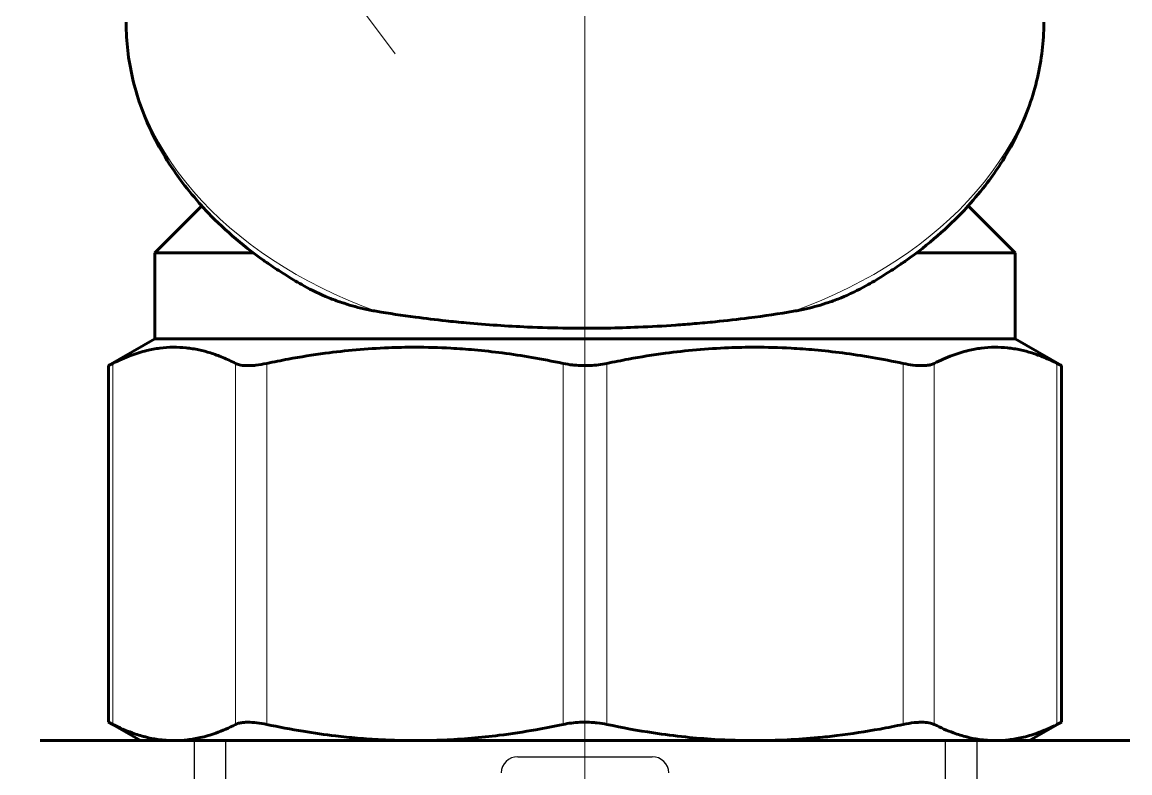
# Model space of a CAD drawing. Header units: millimetres. Extents: x -718 to 68664, y -49984 to -979.
# Drawn here: x 21124.1 to 21510.4, y -37071 to -36809.4 of the extents above; entities that cross this region are included whole.
import ezdxf

# ---------------------------------------------------------------- set-up
doc = ezdxf.new("R2010")
doc.units = ezdxf.units.MM
doc.layers.add('Text', color=7, linetype='Continuous', lineweight=15)
doc.layers.add('ГВС (Т3)_20', color=10, linetype='Continuous', lineweight=25)

msp = doc.modelspace()

# ---------------------------------------------------------------- linework, layer by layer
at = {"layer": 'Text'}
msp.add_line((21320.38, -35223.3), (21320.38, -38810.52), dxfattribs=at)
msp.add_lwpolyline([(21254.23, -36820.43), (20768.11, -36171.62)], dxfattribs=at)
at = {"layer": 'ГВС (Т3)_20', "lineweight": 60}
for p, q in [((21186.76, -36873.42), (21170.38, -36889.8)), ((21454.01, -36873.42), (21470.38, -36889.8)), ((21170.38, -36889.8), (21204.77, -36889.8)), ((21170.38, -36889.8), (21170.38, -36919.8)), ((21436, -36889.8), (21470.38, -36889.8)), ((21470.38, -36889.8), (21470.38, -36919.8)), ((21170.38, -36919.8), (21154.26, -36929.11)), ((21170.38, -36919.8), (21470.38, -36919.8)), ((21470.38, -36919.8), (21486.51, -36929.11)), ((21155.78, -36928.33), (21154.26, -36929.11)), ((21484.98, -36928.33), (21486.51, -36929.11)), ((21154.26, -36929.11), (21154.26, -37053.38)), ((21486.51, -36929.11), (21486.51, -37053.38)), ((21155.78, -37054.16), (21154.26, -37053.38)), ((21154.26, -37053.38), (21165.38, -37059.8)), ((21486.51, -37053.38), (21475.38, -37059.8)), ((21486.51, -37053.38), (21484.98, -37054.16)), ((21144.85, -37059.8), (21130.38, -37059.8)), ((21247.67, -37059.8), (21144.85, -37059.8)), ((21177.18, -37059.8), (21165.38, -37059.8)), ((21379.7, -37059.8), (21177.18, -37059.8)), ((21393.09, -37059.8), (21247.67, -37059.8)), ((21463.59, -37059.8), (21379.7, -37059.8)), ((21495.92, -37059.8), (21393.09, -37059.8)), ((21475.38, -37059.8), (21463.59, -37059.8)), ((21510.38, -37059.8), (21495.92, -37059.8))]:
    msp.add_line(p, q, dxfattribs=at)
at = {"layer": 'ГВС (Т3)_20', "lineweight": 18}
for p, q in [((21155.78, -36928.33), (21155.78, -37054.16)), ((21198.58, -36928.33), (21198.58, -37054.16)), ((21209.41, -36928.33), (21209.41, -37054.16)), ((21312.73, -36928.33), (21312.73, -37054.16)), ((21328.04, -36928.33), (21328.04, -37054.16)), ((21431.36, -36928.33), (21431.36, -37054.16)), ((21442.19, -36928.33), (21442.19, -37054.16)), ((21484.98, -36928.33), (21484.98, -37054.16))]:
    msp.add_line(p, q, dxfattribs=at)
at = {"layer": 'ГВС (Т3)_20', "ltscale": 0.5}
for p, q in [((21184.1, -37059.8), (21184.1, -37103.13)), ((21457.01, -37059.8), (21457.01, -37103.13)), ((21296.95, -37065.41), (21343.82, -37065.41))]:
    msp.add_line(p, q, dxfattribs=at)
at = {"layer": 'ГВС (Т3)_20'}
for p, q in [((21195.1, -37059.8), (21195.1, -37088.38)), ((21446.01, -37059.8), (21446.01, -37088.38))]:
    msp.add_line(p, q, dxfattribs=at)
at = {"layer": 'ГВС (Т3)_20', "ltscale": 0.5}
for centre, start, end in [((21296.95, -37071.22), 90, 178.0724), ((21343.82, -37071.22), 1.9276, 90)]:
    msp.add_arc(centre, 5.81, start, end, dxfattribs=at)
at = {"layer": 'ГВС (Т3)_20', "lineweight": 18}
for major_axis, start_param, end_param in [((-160, 0), 0, 1.098562), ((160, 0), 5.184623, 6.283185)]:
    msp.add_ellipse((21320.38, -36809.39), major_axis=major_axis, ratio=0.707107, start_param=start_param, end_param=end_param, dxfattribs=at)
at = {"layer": 'ГВС (Т3)_20', "lineweight": 60}
for points, knots in [([(21222.39, -36901.28), (21221.41, -36900.73), (21220.44, -36900.17), (21217.49, -36898.44), (21215.54, -36897.24), (21212.72, -36895.41), (21211.81, -36894.81), (21210.49, -36893.91), (21210.06, -36893.62), (21209.21, -36893.03), (21208.79, -36892.73), (21204.52, -36889.71), (21200.86, -36886.83), (21194.06, -36880.92), (21190.91, -36877.89), (21187.57, -36874.31), (21187.14, -36873.88), (21184.51, -36870.76), (21182.16, -36868.13), (21178.44, -36863.21), (21176.9, -36860.99), (21173.43, -36855.61), (21171.61, -36852.41), (21168.41, -36846.01), (21167.03, -36842.81), (21164.67, -36836.41), (21163.69, -36833.22), (21162.12, -36826.84), (21161.53, -36823.66), (21160.69, -36817.32), (21160.46, -36814.15), (21160.39, -36810.46), (21160.38, -36809.93), (21160.38, -36809.39)], [2.139714, 2.139714, 2.139714, 2.139714, 2.393847, 2.393847, 2.918507, 2.918507, 3.170158, 3.170158, 3.290861, 3.290861, 3.411564, 3.411564, 4.515622, 4.515622, 5.582119, 5.582119, 5.730832, 5.730832, 6.608737, 6.608737, 7.30266, 7.30266, 8.265226, 8.265226, 9.195466, 9.195466, 10.098054, 10.098054, 10.982006, 10.982006, 11.853999, 11.853999, 12, 12, 12, 12]), ([(21418.38, -36901.28), (21419.36, -36900.73), (21420.33, -36900.17), (21423.28, -36898.44), (21425.23, -36897.24), (21428.05, -36895.41), (21428.95, -36894.81), (21430.28, -36893.91), (21430.71, -36893.62), (21431.56, -36893.03), (21431.98, -36892.73), (21436.25, -36889.71), (21439.91, -36886.83), (21446.71, -36880.92), (21449.85, -36877.89), (21453.2, -36874.31), (21453.63, -36873.88), (21456.26, -36870.76), (21458.61, -36868.13), (21462.32, -36863.21), (21463.87, -36860.99), (21467.33, -36855.61), (21469.16, -36852.41), (21472.35, -36846.01), (21473.74, -36842.81), (21476.09, -36836.41), (21477.07, -36833.22), (21478.64, -36826.84), (21479.24, -36823.66), (21480.07, -36817.32), (21480.31, -36814.15), (21480.38, -36810.46), (21480.38, -36809.93), (21480.38, -36809.39)], [2.139714, 2.139714, 2.139714, 2.139714, 2.393847, 2.393847, 2.918507, 2.918507, 3.170158, 3.170158, 3.290861, 3.290861, 3.411564, 3.411564, 4.515622, 4.515622, 5.582119, 5.582119, 5.730832, 5.730832, 6.608737, 6.608737, 7.30266, 7.30266, 8.265226, 8.265226, 9.195466, 9.195466, 10.098055, 10.098055, 10.982007, 10.982007, 11.853999, 11.853999, 12, 12, 12, 12]), ([(21222.39, -36901.28), (21225.15, -36902.83), (21229.42, -36904.88), (21235.18, -36907.03), (21239.25, -36908.3), (21243.3, -36909.34), (21246.14, -36909.9), (21247.6, -36910.15)], [0, 0, 0, 0, 2.965136, 4.355285, 5.522454, 6.733535, 8, 8, 8, 8]), ([(21418.38, -36901.28), (21415.61, -36902.83), (21411.35, -36904.88), (21405.58, -36907.03), (21401.52, -36908.3), (21397.47, -36909.34), (21394.63, -36909.9), (21393.16, -36910.15)], [0, 0, 0, 0, 2.965136, 4.355285, 5.522454, 6.733535, 8, 8, 8, 8]), ([(21247.6, -36910.15), (21252.05, -36910.89), (21260.01, -36912.1), (21270.64, -36913.38), (21280.14, -36914.33), (21289.63, -36915.08), (21301.43, -36915.74), (21314.23, -36916.1), (21327.15, -36916.08), (21339.75, -36915.72), (21349.96, -36915.16), (21358.86, -36914.47), (21367.44, -36913.68), (21379.15, -36912.33), (21388.13, -36910.99), (21393.16, -36910.15)], [0, 0, 0, 0, 1.616045, 2.812657, 3.60047, 4.761552, 5.895903, 7.370884, 8.799593, 9.956205, 11.348921, 12.059763, 12.842018, 14.169241, 16, 16, 16, 16]), ([(21198.58, -36928.33), (21197.09, -36927.57), (21194.17, -36926.21), (21189.9, -36924.65), (21185.65, -36923.52), (21181.33, -36922.82), (21176.79, -36922.6), (21172.2, -36922.91), (21167.26, -36923.83), (21161.79, -36925.52), (21157.87, -36927.26), (21155.78, -36928.33)], [0, 0, 0, 0, 1.274679, 2.473431, 3.600851, 4.844661, 6.08763, 7.393509, 8.681392, 10.222948, 12, 12, 12, 12]), ([(21312.73, -36928.33), (21309.12, -36927.57), (21302.08, -36926.21), (21291.78, -36924.65), (21282.36, -36923.61), (21272.19, -36922.88), (21262.18, -36922.6), (21251.16, -36922.83), (21240.74, -36923.5), (21229.08, -36924.8), (21218.68, -36926.46), (21211.9, -36927.8), (21209.41, -36928.33)], [0, 0, 0, 0, 1.380902, 2.67955, 3.900922, 4.930567, 6.499956, 7.653718, 9.060201, 10.414682, 12.045216, 13, 13, 13, 13]), ([(21431.36, -36928.33), (21427.75, -36927.57), (21420.71, -36926.21), (21410.41, -36924.65), (21400.99, -36923.61), (21390.82, -36922.88), (21380.81, -36922.6), (21369.79, -36922.83), (21359.37, -36923.5), (21347.72, -36924.8), (21337.32, -36926.46), (21330.54, -36927.8), (21328.04, -36928.33)], [0, 0, 0, 0, 1.380902, 2.67955, 3.900922, 4.930567, 6.499956, 7.653718, 9.060201, 10.414682, 12.045216, 13, 13, 13, 13]), ([(21484.98, -36928.33), (21483.49, -36927.57), (21480.57, -36926.21), (21476.3, -36924.65), (21472.05, -36923.52), (21467.74, -36922.82), (21463.19, -36922.6), (21458.6, -36922.91), (21453.67, -36923.83), (21448.19, -36925.52), (21444.27, -36927.26), (21442.19, -36928.33)], [0, 0, 0, 0, 1.274679, 2.473431, 3.600851, 4.844661, 6.08763, 7.393509, 8.681392, 10.222948, 12, 12, 12, 12]), ([(21198.58, -36928.33), (21198.96, -36928.52), (21199.99, -36928.89), (21201.8, -36929.12), (21203.8, -36929.11), (21206.12, -36928.93), (21208.07, -36928.62), (21209.41, -36928.33)], [0, 0, 0, 0, 1.519826, 3.515107, 4.610993, 5.766308, 8, 8, 8, 8]), ([(21312.73, -36928.33), (21313.81, -36928.56), (21315.37, -36928.81), (21317.95, -36929.05), (21319.97, -36929.13), (21322.56, -36929.07), (21325.16, -36928.86), (21327.09, -36928.53), (21328.04, -36928.33)], [0, 0, 0, 0, 2.046521, 2.798995, 4.500073, 5.497114, 7.221625, 9, 9, 9, 9]), ([(21431.36, -36928.33), (21432.54, -36928.58), (21434.93, -36928.99), (21437.61, -36929.15), (21439.53, -36929.05), (21440.98, -36928.82), (21441.8, -36928.53), (21442.19, -36928.33)], [0, 0, 0, 0, 1.977799, 4.119335, 5.247895, 6.419223, 8, 8, 8, 8]), ([(21155.78, -37054.16), (21158.01, -37055.3), (21161.79, -37056.96), (21167.01, -37058.57), (21171.9, -37059.55), (21175.25, -37059.8), (21177.18, -37059.8)], [0, 0, 0, 0, 2.216479, 3.731547, 5.118838, 7, 7, 7, 7]), ([(21177.18, -37059.8), (21178.73, -37059.8), (21181.77, -37059.62), (21186.58, -37058.78), (21192.18, -37057.14), (21196.27, -37055.34), (21198.58, -37054.16)], [0, 0, 0, 0, 1.507376, 2.95229, 4.709081, 7, 7, 7, 7]), ([(21209.41, -37054.16), (21208.23, -37053.91), (21205.84, -37053.5), (21203.16, -37053.34), (21201.23, -37053.44), (21199.78, -37053.67), (21198.97, -37053.95), (21198.58, -37054.16)], [0, 0, 0, 0, 1.977799, 4.119335, 5.247895, 6.419223, 8, 8, 8, 8]), ([(21209.41, -37054.16), (21213.63, -37055.05), (21221.63, -37056.56), (21232.2, -37058.06), (21241.28, -37059), (21250.64, -37059.64), (21260.65, -37059.89), (21271.14, -37059.65), (21280.79, -37059.02), (21291.53, -37057.89), (21302.19, -37056.26), (21309.58, -37054.82), (21312.73, -37054.16)], [0, 0, 0, 0, 1.613903, 3.045205, 3.996104, 5.035078, 6.558413, 7.750938, 8.966016, 10.18259, 11.795204, 13, 13, 13, 13]), ([(21328.04, -37054.16), (21326.95, -37053.93), (21325.4, -37053.68), (21322.82, -37053.43), (21320.8, -37053.36), (21318.21, -37053.41), (21315.61, -37053.63), (21313.67, -37053.95), (21312.73, -37054.16)], [0, 0, 0, 0, 2.046521, 2.798995, 4.500073, 5.497114, 7.221625, 9, 9, 9, 9]), ([(21328.04, -37054.16), (21333.42, -37055.3), (21342.54, -37056.96), (21355.13, -37058.57), (21366.94, -37059.55), (21375.04, -37059.8), (21379.7, -37059.8)], [0, 0, 0, 0, 2.216479, 3.731547, 5.118838, 7, 7, 7, 7]), ([(21379.7, -37059.8), (21383.45, -37059.8), (21390.77, -37059.62), (21400.28, -37058.93), (21411.08, -37057.76), (21420.99, -37056.24), (21428.67, -37054.73), (21431.36, -37054.16)], [0, 0, 0, 0, 1.722715, 3.374046, 4.403071, 6.737439, 8, 8, 8, 8]), ([(21442.19, -37054.16), (21441.81, -37053.96), (21440.78, -37053.6), (21438.96, -37053.37), (21436.97, -37053.38), (21434.65, -37053.55), (21432.7, -37053.87), (21431.36, -37054.16)], [0, 0, 0, 0, 1.519826, 3.515107, 4.610993, 5.766308, 8, 8, 8, 8]), ([(21442.19, -37054.16), (21444.42, -37055.3), (21448.19, -37056.96), (21453.41, -37058.57), (21458.3, -37059.55), (21461.65, -37059.8), (21463.59, -37059.8)], [0, 0, 0, 0, 2.216479, 3.731547, 5.118838, 7, 7, 7, 7]), ([(21463.59, -37059.8), (21465.14, -37059.8), (21468.17, -37059.62), (21472.99, -37058.78), (21478.58, -37057.14), (21482.67, -37055.34), (21484.98, -37054.16)], [0, 0, 0, 0, 1.507376, 2.952291, 4.709081, 7, 7, 7, 7])]:
    msp.add_open_spline(points, degree=3, knots=knots, dxfattribs=at)

doc.saveas('drawing.dxf')
